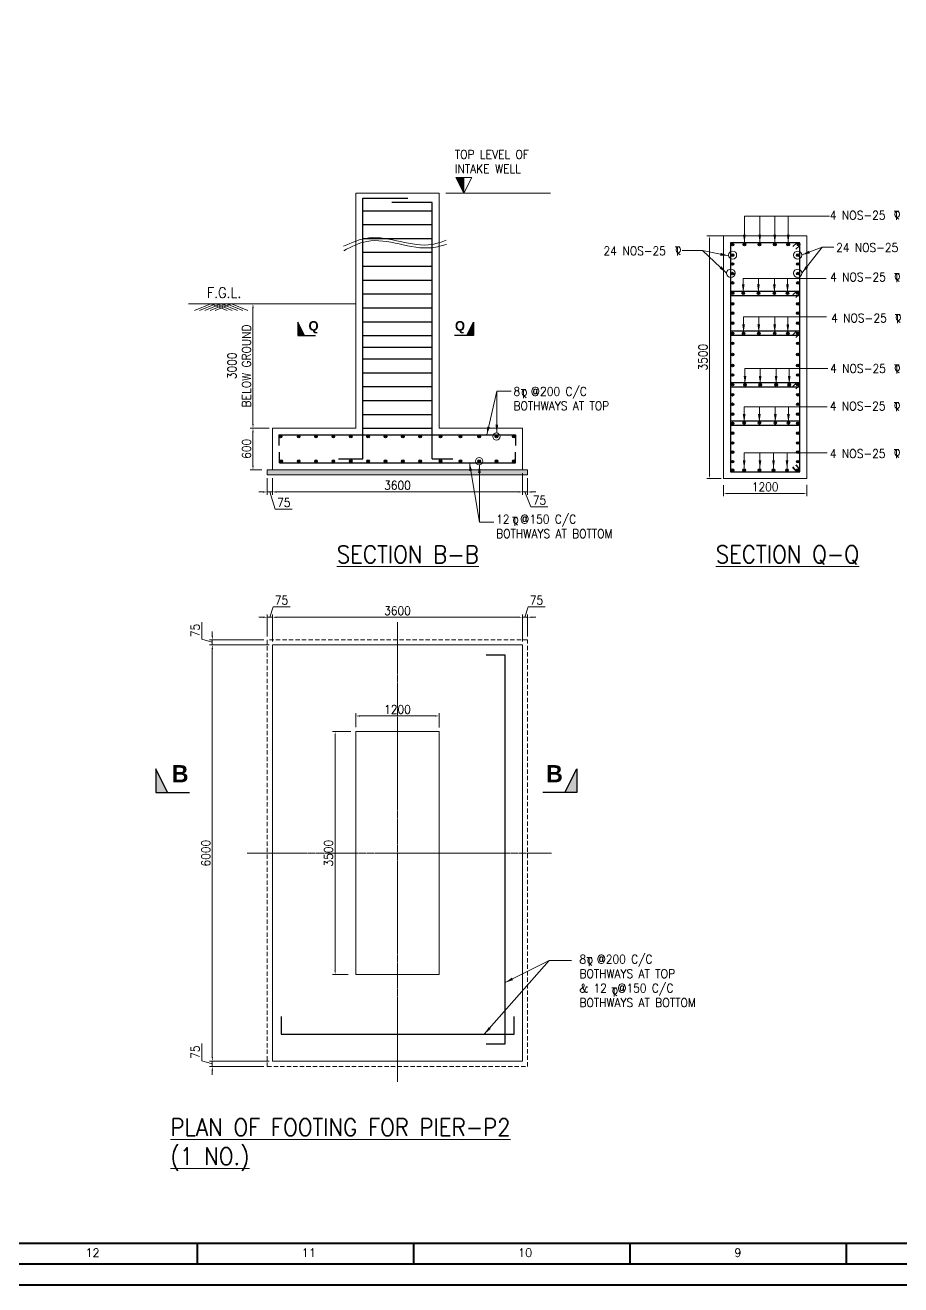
# Model space of a CAD drawing. Header units: millimetres. Extents: x 0 to 1124626, y -157535 to 82123.
# Drawn here: x 13402 to 26018, y 0 to 18153 of the extents above; entities that cross this region are included whole.
import ezdxf
from ezdxf.enums import TextEntityAlignment as Align

# ---------------------------------------------------------------- set-up
doc = ezdxf.new("R2010")
doc.units = ezdxf.units.MM
doc.header["$MEASUREMENT"] = 0
doc.linetypes.add('CENTER', pattern=[2, 1.25, -0.25, 0.25, -0.25])
doc.linetypes.add('DASHED', pattern=[0.75, 0.5, -0.25])
for name, color, linetype, lineweight in [('BORDER', 230, 'Continuous', 40), ('C-NW-DIM', 4, 'Continuous', 9), ('CN', 253, 'Continuous', 15), ('Dim', 6, 'Continuous', 13), ('FOOTING', 171, 'Continuous', 15), ('Hatch', 7, 'Continuous', 5), ('LINE-2', 20, 'Continuous', 15), ('PEDESTAL', 232, 'Continuous', 15), ('STEEL', 240, 'Continuous', 30), ('Text', 7, 'Continuous', 15), ('TEXT-4', 2, 'Continuous', 25), ('TITLE TEXT', 50, 'Continuous', 18)]:
    doc.layers.add(name, color=color, linetype=linetype, lineweight=lineweight)
doc.layers.add('SUGGESTION', color=7, linetype='Continuous')
doc.styles.add('111', font='bold.shx', dxfattribs={"width": 0.9, "height": 90})
doc.styles.add('ROMANS', font='romans.shx', dxfattribs={"oblique": 10, "height": 0.15})
doc.styles.add('style1', font='romans.shx', dxfattribs={"width": 0.9, "height": 300})
doc.dimstyles.new('Copy of DIM-1', dxfattribs={"dimscale": 40, "dimtxt": 125, "dimasz": 3, "dimexe": 1, "dimexo": 1.2, "dimgap": 0.8, "dimtad": 1, "dimdec": 0, "dimzin": 1, "dimdsep": 46, "dimtxsty": 'style1', "dimcen": 2, "dimclrd": 8, "dimclre": 8, "dimclrt": 7, "dimadec": 0, "dimazin": 0, "dimtfac": 1, "dimtdec": 0, "dimtofl": 0, "dimtmove": 1, "dimatfit": 3, "dimfxl": 1, "dimtolj": 1, "dimtzin": 0, "dimlwd": 9, "dimlwe": 9, "dimarcsym": 1})

# ---------------------------------------------------------------- blocks, each defined once
blk = doc.blocks.new('*D22')
at = {"layer": 'DEFPOINTS', "color": 0, "ltscale": 20, "transparency": 16777216}
for p in [(16965, 9222), (16098, 3222), (16965, 3222)]:
    blk.add_point(p, dxfattribs=at)
at = {"layer": 'Dim', "color": 8, "lineweight": 9, "ltscale": 20, "transparency": 16777216}
for p, q in [((16917, 9222), (16058, 9222)), ((16098, 9162), (16098, 3282)), ((16917, 3222), (16058, 3222))]:
    blk.add_line(p, q, dxfattribs=at)
at = {"layer": 'Dim', "color": 8, "ltscale": 20, "transparency": 16777216}
for points in [[(16088, 9162), (16108, 9162), (16098, 9222)], [(16088, 3282), (16108, 3282), (16098, 3222)]]:
    blk.add_solid(points, dxfattribs=at)
at = {"layer": 'Dim', "color": 7, "ltscale": 20, "transparency": 16777216, "insert": (16004, 6222), "char_height": 125, "attachment_point": 5, "rotation": 90, "style": 'style1'}
blk.add_mtext('\\A1;6000', dxfattribs=at)
blk = doc.blocks.new('*D23')
at = {"layer": 'DEFPOINTS', "color": 0, "ltscale": 20, "transparency": 16777216}
for p in [(16098, 3147), (16890, 3147), (16965, 3222)]:
    blk.add_point(p, dxfattribs=at)
at = {"layer": 'Dim', "color": 8, "lineweight": 9, "ltscale": 20, "transparency": 16777216}
for p, q in [((15948, 3230), (15948, 3476)), ((16098, 3282), (16098, 3342)), ((16098, 3185), (15948, 3230)), ((16917, 3222), (16058, 3222)), ((16842, 3147), (16058, 3147)), ((16098, 3222), (16098, 3147)), ((16098, 3087), (16098, 3027))]:
    blk.add_line(p, q, dxfattribs=at)
at = {"layer": 'Dim', "color": 8, "ltscale": 20, "transparency": 16777216}
for points in [[(16088, 3282), (16108, 3282), (16098, 3222)], [(16088, 3087), (16108, 3087), (16098, 3147)]]:
    blk.add_solid(points, dxfattribs=at)
at = {"layer": 'Dim', "color": 7, "ltscale": 20, "transparency": 16777216, "insert": (15853, 3353), "char_height": 125, "attachment_point": 5, "rotation": 90, "style": 'style1'}
blk.add_mtext('\\A1;75', dxfattribs=at)
blk = doc.blocks.new('*D24')
at = {"layer": 'DEFPOINTS', "color": 0, "ltscale": 20, "transparency": 16777216}
for p in [(16098, 9297), (16890, 9297), (16965, 9222)]:
    blk.add_point(p, dxfattribs=at)
at = {"layer": 'Dim', "color": 8, "lineweight": 9, "ltscale": 20, "transparency": 16777216}
for p, q in [((15948, 9305), (15948, 9551)), ((16098, 9260), (15948, 9305)), ((16842, 9297), (16058, 9297)), ((16098, 9357), (16098, 9417)), ((16098, 9222), (16098, 9297)), ((16917, 9222), (16058, 9222)), ((16098, 9162), (16098, 9102))]:
    blk.add_line(p, q, dxfattribs=at)
at = {"layer": 'Dim', "color": 8, "ltscale": 20, "transparency": 16777216}
for points in [[(16088, 9357), (16108, 9357), (16098, 9297)], [(16088, 9162), (16108, 9162), (16098, 9222)]]:
    blk.add_solid(points, dxfattribs=at)
at = {"layer": 'Dim', "color": 7, "ltscale": 20, "transparency": 16777216, "insert": (15853, 9428), "char_height": 125, "attachment_point": 5, "rotation": 90, "style": 'style1'}
blk.add_mtext('\\A1;75', dxfattribs=at)
blk = doc.blocks.new('*D25')
at = {"layer": 'DEFPOINTS', "color": 0, "ltscale": 20, "transparency": 16777216}
for p in [(20565, 9621), (16965, 9222), (20565, 9222)]:
    blk.add_point(p, dxfattribs=at)
at = {"layer": 'Dim', "color": 8, "lineweight": 9, "ltscale": 20, "transparency": 16777216}
for p, q in [((16965, 9270), (16965, 9661)), ((20565, 9270), (20565, 9661)), ((17025, 9621), (20505, 9621))]:
    blk.add_line(p, q, dxfattribs=at)
at = {"layer": 'Dim', "color": 8, "ltscale": 20, "transparency": 16777216}
for points in [[(17025, 9631), (17025, 9611), (16965, 9621)], [(20505, 9631), (20505, 9611), (20565, 9621)]]:
    blk.add_solid(points, dxfattribs=at)
at = {"layer": 'Dim', "color": 7, "ltscale": 20, "transparency": 16777216, "insert": (18765, 9715), "char_height": 125, "attachment_point": 5, "style": 'style1'}
blk.add_mtext('\\A1;3600', dxfattribs=at)
blk = doc.blocks.new('*D26')
at = {"layer": 'DEFPOINTS', "color": 0, "ltscale": 20, "transparency": 16777216}
for p in [(16890, 9621), (16890, 9297), (16965, 9222)]:
    blk.add_point(p, dxfattribs=at)
at = {"layer": 'Dim', "color": 8, "lineweight": 9, "ltscale": 20, "transparency": 16777216}
for p, q in [((16890, 9345), (16890, 9661)), ((16928, 9621), (16973, 9771)), ((16965, 9270), (16965, 9661)), ((16973, 9771), (17219, 9771)), ((16830, 9621), (16770, 9621)), ((16965, 9621), (16890, 9621)), ((17025, 9621), (17085, 9621))]:
    blk.add_line(p, q, dxfattribs=at)
at = {"layer": 'Dim', "color": 8, "ltscale": 20, "transparency": 16777216}
for points in [[(16830, 9631), (16830, 9611), (16890, 9621)], [(17025, 9631), (17025, 9611), (16965, 9621)]]:
    blk.add_solid(points, dxfattribs=at)
at = {"layer": 'Dim', "color": 7, "ltscale": 20, "transparency": 16777216, "insert": (17096, 9866), "char_height": 125, "attachment_point": 5, "style": 'style1'}
blk.add_mtext('\\A1;75', dxfattribs=at)
blk = doc.blocks.new('*D21')
at = {"layer": 'DEFPOINTS', "color": 0, "ltscale": 20, "transparency": 16777216}
for p in [(20640, 9621), (20640, 9297), (20565, 9222)]:
    blk.add_point(p, dxfattribs=at)
at = {"layer": 'Dim', "color": 8, "lineweight": 9, "ltscale": 20, "transparency": 16777216}
for p, q in [((20565, 9270), (20565, 9661)), ((20603, 9621), (20648, 9771)), ((20640, 9345), (20640, 9661)), ((20648, 9771), (20894, 9771)), ((20505, 9621), (20445, 9621)), ((20565, 9621), (20640, 9621)), ((20700, 9621), (20760, 9621))]:
    blk.add_line(p, q, dxfattribs=at)
at = {"layer": 'Dim', "color": 8, "ltscale": 20, "transparency": 16777216}
for points in [[(20505, 9631), (20505, 9611), (20565, 9621)], [(20700, 9631), (20700, 9611), (20640, 9621)]]:
    blk.add_solid(points, dxfattribs=at)
at = {"layer": 'Dim', "color": 7, "ltscale": 20, "transparency": 16777216, "insert": (20771, 9866), "char_height": 125, "attachment_point": 5, "style": 'style1'}
blk.add_mtext('\\A1;75', dxfattribs=at)
blk = doc.blocks.new('*D19')
at = {"layer": 'DEFPOINTS', "color": 0, "ltscale": 20, "transparency": 16777216}
for p in [(18140, 7972), (17868, 4472), (18104, 4472)]:
    blk.add_point(p, dxfattribs=at)
at = {"layer": 'Dim', "color": 8, "lineweight": 9, "ltscale": 20, "transparency": 16777216}
for p, q in [((18092, 7972), (17828, 7972)), ((17868, 7912), (17868, 4532)), ((18056, 4472), (17828, 4472))]:
    blk.add_line(p, q, dxfattribs=at)
at = {"layer": 'Dim', "color": 8, "ltscale": 20, "transparency": 16777216}
for points in [[(17858, 7912), (17878, 7912), (17868, 7972)], [(17858, 4532), (17878, 4532), (17868, 4472)]]:
    blk.add_solid(points, dxfattribs=at)
at = {"layer": 'Dim', "color": 2, "ltscale": 20, "transparency": 16777216, "insert": (17773, 6222), "char_height": 125, "attachment_point": 5, "rotation": 90, "style": 'style1'}
blk.add_mtext('\\A1;3500', dxfattribs=at)
blk = doc.blocks.new('*D20')
at = {"layer": 'DEFPOINTS', "color": 0, "ltscale": 20, "transparency": 16777216}
for p in [(19365, 8198), (18165, 7988), (19365, 7985)]:
    blk.add_point(p, dxfattribs=at)
at = {"layer": 'Dim', "color": 8, "lineweight": 9, "ltscale": 20, "transparency": 16777216}
for p, q in [((18165, 8036), (18165, 8238)), ((18225, 8198), (19305, 8198)), ((19365, 8033), (19365, 8238))]:
    blk.add_line(p, q, dxfattribs=at)
at = {"layer": 'Dim', "color": 8, "ltscale": 20, "transparency": 16777216}
for points in [[(18225, 8208), (18225, 8188), (18165, 8198)], [(19305, 8208), (19305, 8188), (19365, 8198)]]:
    blk.add_solid(points, dxfattribs=at)
at = {"layer": 'Dim', "color": 2, "ltscale": 20, "transparency": 16777216, "insert": (18765, 8293), "char_height": 125, "attachment_point": 5, "style": 'style1'}
blk.add_mtext('\\A1;1200', dxfattribs=at)
blk = doc.blocks.new('*D17')
at = {"layer": 'DEFPOINTS', "color": 0, "ltscale": 20, "transparency": 16777216}
for p in [(16965, 12347), (16684, 11747), (16860, 11747)]:
    blk.add_point(p, dxfattribs=at)
at = {"layer": 'Dim', "color": 8, "lineweight": 9, "ltscale": 20, "transparency": 16777216}
for p, q in [((16917, 12347), (16644, 12347)), ((16684, 12287), (16684, 11807)), ((16812, 11747), (16644, 11747))]:
    blk.add_line(p, q, dxfattribs=at)
at = {"layer": 'Dim', "color": 8, "ltscale": 20, "transparency": 16777216}
for points in [[(16674, 12287), (16694, 12287), (16684, 12347)], [(16674, 11807), (16694, 11807), (16684, 11747)]]:
    blk.add_solid(points, dxfattribs=at)
at = {"layer": 'Dim', "color": 7, "ltscale": 20, "transparency": 16777216, "insert": (16590, 12047), "char_height": 125, "attachment_point": 5, "rotation": 90, "style": 'style1'}
blk.add_mtext('\\A1;600', dxfattribs=at)
blk = doc.blocks.new('*D18')
at = {"layer": 'DEFPOINTS', "color": 0, "ltscale": 20, "transparency": 16777216}
for p in [(18165, 14139), (16684, 12347), (16965, 12347)]:
    blk.add_point(p, dxfattribs=at)
at = {"layer": 'Dim', "color": 8, "lineweight": 9, "ltscale": 20, "transparency": 16777216}
for p, q in [((18117, 14139), (16644, 14139)), ((16684, 14079), (16684, 12407)), ((16917, 12347), (16644, 12347))]:
    blk.add_line(p, q, dxfattribs=at)
at = {"layer": 'Dim', "color": 8, "ltscale": 20, "transparency": 16777216}
for points in [[(16674, 14079), (16694, 14079), (16684, 14139)], [(16674, 12407), (16694, 12407), (16684, 12347)]]:
    blk.add_solid(points, dxfattribs=at)
at = {"layer": 'Dim', "color": 7, "ltscale": 20, "transparency": 16777216, "insert": (16486, 13243), "char_height": 125, "attachment_point": 5, "rotation": 90, "style": 'style1'}
blk.add_mtext('\\A1;3000 \\PBELOW GROUND', dxfattribs=at)
blk = doc.blocks.new('A$C00A72BEC')
at = {"layer": 'C-NW-DIM'}
for p, q in [((-1.37, 0), (-3.51, -0.87)), ((-0.69, 0), (-2.83, -0.87)), ((0, 0), (-2.14, -0.87)), ((0.69, 0), (-1.46, -0.87)), ((-0.69, 0), (1.46, -0.87)), ((0, 0), (2.14, -0.87)), ((0.69, 0), (2.83, -0.87)), ((1.37, 0), (3.51, -0.87)), ((-1.37, 0), (0.77, -0.87)), ((1.37, 0), (-0.77, -0.87))]:
    blk.add_line(p, q, dxfattribs=at)
blk = doc.blocks.new('G.L')
at = {"layer": 'C-NW-DIM', "lineweight": 0, "xscale": -1}
blk.add_blockref('A$C00A72BEC', (0, 0), dxfattribs=at)
blk = doc.blocks.new('*D16')
at = {"layer": 'DEFPOINTS', "color": 0, "ltscale": 20, "transparency": 16777216}
for p in [(23512, 15118), (23262, 11618), (23477, 11618)]:
    blk.add_point(p, dxfattribs=at)
at = {"layer": 'Dim', "color": 8, "lineweight": 9, "ltscale": 20, "transparency": 16777216}
for p, q in [((23464, 15118), (23222, 15118)), ((23262, 15058), (23262, 11678)), ((23429, 11618), (23222, 11618))]:
    blk.add_line(p, q, dxfattribs=at)
at = {"layer": 'Dim', "color": 8, "ltscale": 20, "transparency": 16777216}
for points in [[(23252, 15058), (23272, 15058), (23262, 15118)], [(23252, 11678), (23272, 11678), (23262, 11618)]]:
    blk.add_solid(points, dxfattribs=at)
at = {"layer": 'Dim', "color": 7, "ltscale": 20, "transparency": 16777216, "insert": (23168, 13368), "char_height": 125, "attachment_point": 5, "rotation": 90, "style": 'style1'}
blk.add_mtext('\\A1;3500', dxfattribs=at)
blk = doc.blocks.new('*D15')
at = {"layer": 'DEFPOINTS', "color": 0, "ltscale": 20, "transparency": 16777216}
for p in [(23463, 11574), (24663, 11577), (24663, 11404)]:
    blk.add_point(p, dxfattribs=at)
at = {"layer": 'Dim', "color": 8, "lineweight": 9, "ltscale": 20, "transparency": 16777216}
for p, q in [((23463, 11526), (23463, 11364)), ((24663, 11529), (24663, 11364)), ((23523, 11404), (24603, 11404))]:
    blk.add_line(p, q, dxfattribs=at)
at = {"layer": 'Dim', "color": 8, "ltscale": 20, "transparency": 16777216}
for points in [[(23523, 11414), (23523, 11394), (23463, 11404)], [(24603, 11414), (24603, 11394), (24663, 11404)]]:
    blk.add_solid(points, dxfattribs=at)
at = {"layer": 'Dim', "color": 7, "ltscale": 20, "transparency": 16777216, "insert": (24063, 11499), "char_height": 125, "attachment_point": 5, "style": 'style1'}
blk.add_mtext('\\A1;1200', dxfattribs=at)
blk = doc.blocks.new('*D30')
at = {"layer": 'DEFPOINTS', "color": 0, "ltscale": 20, "transparency": 16777216}
for p in [(16965, 11672), (20565, 11747), (20565, 11428)]:
    blk.add_point(p, dxfattribs=at)
at = {"layer": 'Dim', "color": 8, "lineweight": 9, "ltscale": 20, "transparency": 16777216}
for p, q in [((16965, 11624), (16965, 11388)), ((20565, 11699), (20565, 11388)), ((17025, 11428), (20505, 11428))]:
    blk.add_line(p, q, dxfattribs=at)
at = {"layer": 'Dim', "color": 8, "ltscale": 20, "transparency": 16777216}
for points in [[(17025, 11438), (17025, 11418), (16965, 11428)], [(20505, 11438), (20505, 11418), (20565, 11428)]]:
    blk.add_solid(points, dxfattribs=at)
at = {"layer": 'Dim', "color": 7, "ltscale": 20, "transparency": 16777216, "insert": (18765, 11522), "char_height": 125, "attachment_point": 5, "style": 'style1'}
blk.add_mtext('\\A1;3600', dxfattribs=at)
blk = doc.blocks.new('*D31')
at = {"layer": 'DEFPOINTS', "color": 0, "ltscale": 20, "transparency": 16777216}
for p in [(16890, 11672), (16965, 11672), (16890, 11426)]:
    blk.add_point(p, dxfattribs=at)
at = {"layer": 'Dim', "color": 8, "lineweight": 9, "ltscale": 20, "transparency": 16777216}
for p, q in [((16890, 11624), (16890, 11386)), ((16965, 11624), (16965, 11386)), ((16830, 11426), (16770, 11426)), ((16965, 11426), (16890, 11426)), ((16928, 11426), (17004, 11178)), ((17025, 11426), (17085, 11426)), ((17004, 11178), (17250, 11178))]:
    blk.add_line(p, q, dxfattribs=at)
at = {"layer": 'Dim', "color": 8, "ltscale": 20, "transparency": 16777216}
for points in [[(16830, 11436), (16830, 11416), (16890, 11426)], [(17025, 11436), (17025, 11416), (16965, 11426)]]:
    blk.add_solid(points, dxfattribs=at)
at = {"layer": 'Dim', "color": 7, "ltscale": 20, "transparency": 16777216, "insert": (17127, 11273), "char_height": 125, "attachment_point": 5, "style": 'style1'}
blk.add_mtext('\\A1;75', dxfattribs=at)
blk = doc.blocks.new('*D32')
at = {"layer": 'DEFPOINTS', "color": 0, "ltscale": 20, "transparency": 16777216}
for p in [(20565, 11672), (20640, 11672), (20640, 11426)]:
    blk.add_point(p, dxfattribs=at)
at = {"layer": 'Dim', "color": 8, "lineweight": 9, "ltscale": 20, "transparency": 16777216}
for p, q in [((20565, 11624), (20565, 11386)), ((20640, 11624), (20640, 11386)), ((20505, 11426), (20445, 11426)), ((20565, 11426), (20640, 11426)), ((20603, 11426), (20688, 11211)), ((20700, 11426), (20760, 11426)), ((20688, 11211), (20934, 11211))]:
    blk.add_line(p, q, dxfattribs=at)
at = {"layer": 'Dim', "color": 8, "ltscale": 20, "transparency": 16777216}
for points in [[(20505, 11436), (20505, 11416), (20565, 11426)], [(20700, 11436), (20700, 11416), (20640, 11426)]]:
    blk.add_solid(points, dxfattribs=at)
at = {"layer": 'Dim', "color": 7, "ltscale": 20, "transparency": 16777216, "insert": (20811, 11306), "char_height": 125, "attachment_point": 5, "style": 'style1'}
blk.add_mtext('\\A1;75', dxfattribs=at)
blk = doc.blocks.new('SHEET-1')
at = {"layer": 'BORDER', "color": 230}
for p, q in [((264.69, 10), (264.69, 5)), ((316.63, 10), (316.63, 5)), ((368.56, 10), (368.56, 5)), ((420.5, 10), (420.5, 5))]:
    blk.add_line(p, q, dxfattribs=at)
at = {"layer": 'BORDER', "color": 141}
blk.add_lwpolyline([(0, 0), (841, 0), (841, 594), (0, 594)], close=True, dxfattribs=at)
at = {"layer": 'BORDER', "color": 230}
for points in [[(5, 5), (836, 5), (836, 589), (5, 589)], [(10, 10), (831, 10), (831, 584), (10, 584)]]:
    blk.add_lwpolyline(points, close=True, dxfattribs=at)
at = {"layer": 'BORDER', "color": 31, "style": 'ROMANS'}
for s, p in [('12', (237.83, 6.7)), ('11', (289.77, 6.7)), ('10', (341.71, 6.7)), ('9', (393.65, 6.7))]:
    blk.add_text(s, height=2, dxfattribs=at).set_placement(p)
blk.add_attdef('FILE', text='', height=2, dxfattribs=at).set_placement((836.21, 1.37), align=Align.RIGHT)

msp = doc.modelspace()

# ---------------------------------------------------------------- hatches: boundary and pattern name
at = {"layer": 'Dim', "ltscale": 20}
msp.add_hatch(color=4, dxfattribs=at).paths.add_polyline_path([(19722.1112, 15734.5746), (19722.1112, 15959.1804), (19604.9875, 15959.1804)])
at = {"layer": 'Hatch', "ltscale": 20}
h = msp.add_hatch(dxfattribs=at)
h.set_pattern_fill('AR-CONC', color=256, scale=20, style=0)
h.set_pattern_definition([(50, (-212610.79, 23349.17), (143.452037, -12.550427), [15, -165]), (355, (-212610.79, 23349.17), (-27.75027, 150.43843), [12, -132]), (100.4514, (-212598.84, 23348.12), (115.70188, 137.88791), [12.74804, -140.22842]), (46.1842, (-212610.79, 23389.17), (213.44821, -33.1038), [22.5, -247.5]), (96.6356, (-212593, 23386.4), (186.93254, 194.82357), [19.12206, -210.3426]), (351.1842, (-212610.8, 23389.17), (186.93239, 194.82372), [18, -198]), (21, (-212590.79, 23379.17), (119.38141, -80.52378), [15, -165]), (326, (-212590.79, 23379.17), (48.66307, 145.03001), [12, -132]), (71.4514, (-212580.84, 23372.46), (168.044526, 64.5061), [12.74804, -140.22842]), (37.5, (-212610.79, 23349.167), (2.431971, 66.578771), [0, -130.4, 0, -134, 0, -132.5]), (7.5, (-212610.79, 23349.17), (52.613907, 78.882342), [0, -76.4, 0, -127.4, 0, -50.5]), (327.5, (-212655.39, 23349.167), (106.764487, -4.510974), [0, -50, 0, -156, 0, -207]), (317.5, (-212675.39, 23349.17), (116.637234, 20.020996), [0, -65, 0, -103.6, 0, -147])])
h.paths.add_polyline_path([(16890.2343, 11747.3867), (16890.2343, 11672.3867), (20640.2343, 11672.3867), (20640.2343, 11747.3867)])
at = {"layer": 'STEEL', "ltscale": 20}
for points in [[(23610.555, 14991.3141, 1), (23574.0681, 14991.3141, 1)], [(23782.7573, 14992.4961, 1), (23746.2704, 14992.4961, 1)], [(23999.2095, 14992.4961, 1), (23962.7226, 14992.4961, 1)], [(24220.7983, 14992.4961, 1), (24184.3114, 14992.4961, 1)], [(24413.6653, 14992.4961, 1), (24377.1784, 14992.4961, 1)], [(24563.0687, 14992.4961, 1), (24526.5818, 14992.4961, 1)], [(23610.555, 14839.2533, 1), (23574.0681, 14839.2533, 1)], [(23610.555, 14711.8831, 1), (23574.0681, 14711.8831, 1)], [(24515.4029, 14839.2533, -1), (24551.8898, 14839.2533, -1)], [(24515.4029, 14711.8831, -1), (24551.8898, 14711.8831, -1)], [(23610.555, 14573.6249, 1), (23574.0681, 14573.6249, 1)], [(24515.4029, 14573.6249, -1), (24551.8898, 14573.6249, -1)], [(23610.555, 14439.0186, 1), (23574.0681, 14439.0186, 1)], [(24515.4029, 14439.0186, -1), (24551.8898, 14439.0186, -1)], [(23610.555, 14292.0729, 1), (23574.0681, 14292.0729, 1)], [(23766.1212, 14288.0263, 1), (23729.6343, 14288.0263, 1)], [(23985.6759, 14288.0263, 1), (23949.189, 14288.0263, 1)], [(24214.5266, 14288.0263, 1), (24178.0397, 14288.0263, 1)], [(24403.4936, 14288.0263, 1), (24367.0067, 14288.0263, 1)], [(24515.4029, 14292.0729, -1), (24551.8898, 14292.0729, -1)], [(23610.555, 14137.9566, 1), (23574.0681, 14137.9566, 1)], [(23610.555, 14002.9189, 1), (23574.0681, 14002.9189, 1)], [(24515.4029, 14137.9566, -1), (24551.8898, 14137.9566, -1)], [(24515.4029, 14002.9189, -1), (24551.8898, 14002.9189, -1)], [(23610.555, 13858.6089, 1), (23574.0681, 13858.6089, 1)], [(24515.4029, 13858.6089, -1), (24551.8898, 13858.6089, -1)], [(23610.555, 13713.1478, 1), (23574.0681, 13713.1478, 1)], [(23771.107, 13713.4267, 1), (23734.6201, 13713.4267, 1)], [(23990.6617, 13713.4267, 1), (23954.1748, 13713.4267, 1)], [(24219.5124, 13713.4267, 1), (24183.0255, 13713.4267, 1)], [(24408.4794, 13713.4267, 1), (24371.9925, 13713.4267, 1)], [(24515.4029, 13713.1478, -1), (24551.8898, 13713.1478, -1)], [(23610.555, 13567.8774, 1), (23574.0681, 13567.8774, 1)], [(24515.4029, 13567.8774, -1), (24551.8898, 13567.8774, -1)], [(23610.555, 13407.5963, 1), (23574.0681, 13407.5963, 1)], [(23610.555, 13249.3154, 1), (23574.0681, 13249.3154, 1)], [(24515.4029, 13407.5963, -1), (24551.8898, 13407.5963, -1)], [(24515.4029, 13249.3154, -1), (24551.8898, 13249.3154, -1)], [(23610.555, 13110.9035, 1), (23574.0681, 13110.9035, 1)], [(24515.4029, 13110.9035, -1), (24551.8898, 13110.9035, -1)], [(23610.555, 12973.891, 1), (23574.0681, 12973.891, 1)], [(23791.2576, 12969.8444, 1), (23754.7707, 12969.8444, 1)], [(24010.8123, 12969.8444, 1), (23974.3254, 12969.8444, 1)], [(24239.663, 12969.8444, 1), (24203.1761, 12969.8444, 1)], [(24428.63, 12969.8444, 1), (24392.1431, 12969.8444, 1)], [(24515.4029, 12973.891, -1), (24551.8898, 12973.891, -1)], [(23610.555, 12827.0828, 1), (23574.0681, 12827.0828, 1)], [(23610.555, 12690.0703, 1), (23574.0681, 12690.0703, 1)], [(24515.4029, 12827.0828, -1), (24551.8898, 12827.0828, -1)], [(24515.4029, 12690.0703, -1), (24551.8898, 12690.0703, -1)], [(23610.555, 12547.5969, 1), (23574.0681, 12547.5969, 1)], [(24515.4029, 12547.5969, -1), (24551.8898, 12547.5969, -1)], [(23610.555, 12415.7802, 1), (23574.0681, 12415.7802, 1)], [(23779.6547, 12418.6332, 1), (23743.1678, 12418.6332, 1)], [(23999.2095, 12418.6332, 1), (23962.7226, 12418.6332, 1)], [(24228.0601, 12418.6332, 1), (24191.5732, 12418.6332, 1)], [(24417.0271, 12418.6332, 1), (24380.5402, 12418.6332, 1)], [(24515.4029, 12415.7802, -1), (24551.8898, 12415.7802, -1)], [(17100.8504, 12225.3508, 1), (17064.3635, 12225.3508, 1)], [(17360.8504, 12225.3508, 1), (17324.3635, 12225.3508, 1)], [(17610.8504, 12225.3508, 1), (17574.3635, 12225.3508, 1)], [(17860.8504, 12225.3508, 1), (17824.3635, 12225.3508, 1)], [(18110.8504, 12225.3508, 1), (18074.3635, 12225.3508, 1)], [(18360.8504, 12225.3508, 1), (18324.3635, 12225.3508, 1)], [(18610.8504, 12225.3508, 1), (18574.3635, 12225.3508, 1)], [(18860.8504, 12225.3508, 1), (18824.3635, 12225.3508, 1)], [(19110.8504, 12225.3508, 1), (19074.3635, 12225.3508, 1)], [(19405.3577, 12225.3508, 1), (19368.8708, 12225.3508, 1)], [(19405.3577, 12225.3508, 1), (19368.8708, 12225.3508, 1)], [(19691.249, 12225.3508, 1), (19654.7621, 12225.3508, 1)], [(19691.249, 12225.3508, 1), (19654.7621, 12225.3508, 1)], [(19960.8504, 12225.3508, 1), (19924.3635, 12225.3508, 1)], [(19960.8504, 12225.3508, 1), (19924.3635, 12225.3508, 1)], [(20210.8504, 12225.3508, 1), (20174.3635, 12225.3508, 1)], [(20460.8504, 12225.3508, 1), (20424.3635, 12225.3508, 1)], [(23610.555, 12273.3947, 1), (23574.0681, 12273.3947, 1)], [(24515.4029, 12273.3947, -1), (24551.8898, 12273.3947, -1)], [(23610.555, 12131.4, 1), (23574.0681, 12131.4, 1)], [(23610.555, 11999.8834, 1), (23574.0681, 11999.8834, 1)], [(24515.4029, 12131.4, -1), (24551.8898, 12131.4, -1)], [(24515.4029, 11999.8834, -1), (24551.8898, 11999.8834, -1)], [(17110.8504, 11869.4227, 1), (17074.3635, 11869.4227, 1)], [(17360.8504, 11869.4227, 1), (17324.3635, 11869.4227, 1)], [(17610.8504, 11869.4227, 1), (17574.3635, 11869.4227, 1)], [(17860.8504, 11869.4227, 1), (17824.3635, 11869.4227, 1)], [(18110.8504, 11869.4227, 1), (18074.3635, 11869.4227, 1)], [(18360.8504, 11869.4227, 1), (18324.3635, 11869.4227, 1)], [(18610.8504, 11869.4227, 1), (18574.3635, 11869.4227, 1)], [(18860.8504, 11869.4227, 1), (18824.3635, 11869.4227, 1)], [(19110.8504, 11869.4227, 1), (19074.3635, 11869.4227, 1)], [(19405.3577, 11869.4227, 1), (19368.8708, 11869.4227, 1)], [(19405.3577, 11869.4227, -1), (19368.8708, 11869.4227, -1)], [(19691.249, 11869.4227, 1), (19654.7621, 11869.4227, 1)], [(19691.249, 11869.4227, -1), (19654.7621, 11869.4227, -1)], [(19960.8504, 11869.4227, 1), (19924.3635, 11869.4227, 1)], [(19960.8504, 11869.4227, -1), (19924.3635, 11869.4227, -1)], [(20210.8504, 11869.4227, 1), (20174.3635, 11869.4227, 1)], [(20460.8504, 11869.4227, 1), (20424.3635, 11869.4227, 1)], [(23610.555, 11862.832, 1), (23574.0681, 11862.832, 1)], [(24515.4029, 11862.832, -1), (24551.8898, 11862.832, -1)], [(23610.555, 11740.7552, 1), (23574.0681, 11740.7552, 1)], [(23779.6547, 11740.7552, 1), (23743.1678, 11740.7552, 1)], [(23999.2095, 11740.7552, 1), (23962.7226, 11740.7552, 1)], [(24202.6456, 11740.7552, 1), (24166.1587, 11740.7552, 1)], [(24396.8542, 11740.7552, 1), (24360.3673, 11740.7552, 1)], [(24551.3844, 11740.7552, 1), (24514.8975, 11740.7552, 1)], [(24515.4029, 11740.7552, -1), (24551.8898, 11740.7552, -1)]]:
    msp.add_hatch(color=256, dxfattribs=at).paths.add_polyline_path(points)
at = {"layer": 'SUGGESTION', "lineweight": 30}
for points in [[(17330.2501, 13682.8574), (17330.2501, 13874.2901), (17426.4555, 13682.8574)], [(19860.8227, 13682.8574), (19860.8227, 13874.2901), (19764.6173, 13682.8574)], [(15282.7613, 7094.5624), (15282.7613, 7434.8871), (15453.7931, 7094.5624)], [(21349.0452, 7094.5624), (21349.0452, 7434.8871), (21178.0135, 7094.5624)]]:
    msp.add_hatch(color=256, dxfattribs=at).paths.add_polyline_path(points)

# ---------------------------------------------------------------- linework, layer by layer
at = {"layer": 'CN', "linetype": 'CENTER', "ltscale": 20}
for p, q in [((18765.2343, 9547.7688), (18765.2343, 2923.5831)), ((16602.1674, 6222.1166), (20990.4005, 6222.1166))]:
    msp.add_line(p, q, dxfattribs=at)
at = {"layer": 'Dim', "ltscale": 20}
for p, q in [((19839.2349, 15959.1804), (19604.9875, 15959.1804)), ((19722.1112, 15734.5746), (19604.9875, 15959.1804)), ((19722.1112, 15959.1804), (19722.1112, 15734.5746)), ((19722.1112, 15734.5746), (19839.2349, 15959.1804)), ((19462.9121, 15734.5746), (20972.4236, 15734.5746)), ((18165.4784, 14138.9269), (16316.1152, 14138.9269))]:
    msp.add_line(p, q, dxfattribs=at)
for centre, radius in [((23594.3579, 14839.8497), 58.4577), ((24531.6, 14839.8497), 58.4577), ((23569.2215, 14578.947), 60.3411), ((24531.6, 14578.947), 60.3411), ((20192.6069, 12225.3508), 50.9629), ((19942.6069, 11869.4227), 53.5404)]:
    msp.add_circle(centre, radius, dxfattribs=at)
at = {"layer": 'FOOTING', "ltscale": 20}
for p, q in [((16965.2343, 12347.3867), (18165.4784, 12347.3867)), ((16965.2343, 11747.3867), (16965.2343, 12347.3867)), ((19365.4784, 12347.3867), (20565.2343, 12347.3867)), ((20565.2343, 11747.3867), (20565.2343, 12347.3867)), ((16890.2343, 11747.3867), (20640.2343, 11747.3867)), ((16890.2343, 11672.3867), (16890.2343, 11747.3867)), ((16890.2343, 11672.3867), (20640.2343, 11672.3867)), ((20640.2343, 11672.3867), (20640.2343, 11747.3867))]:
    msp.add_line(p, q, dxfattribs=at)
at = {"layer": 'FOOTING', "linetype": 'DASHED', "ltscale": 125}
msp.add_lwpolyline([(16890.2343, 3147.1166), (20640.2343, 3147.1166), (20640.2343, 9297.1166), (16890.2343, 9297.1166)], close=True, dxfattribs=at)
at = {"layer": 'FOOTING', "ltscale": 20}
msp.add_lwpolyline([(16965.2343, 3222.1166), (20565.2343, 3222.1166), (20565.2343, 9222.1166), (16965.2343, 9222.1166)], close=True, dxfattribs=at)
at = {"layer": 'LINE-2', "linetype": 'Continuous'}
msp.add_line((16642.3408, 14138.9269), (15756.1201, 14138.9269), dxfattribs=at)
at = {"layer": 'PEDESTAL', "ltscale": 20}
for p, q in [((18165.4784, 12347.3867), (18165.4784, 15734.5746)), ((18165.4784, 15734.5746), (19365.4784, 15734.5746)), ((19365.4784, 12347.3867), (19365.4784, 15734.5746))]:
    msp.add_line(p, q, dxfattribs=at)
for points in [[(23462.9789, 11618.119), (24662.9789, 11618.119), (24662.9789, 15118.119), (23462.9789, 15118.119)], [(18165.4784, 4472.1166), (19365.4784, 4472.1166), (19365.4784, 7972.1166), (18165.4784, 7972.1166)]]:
    msp.add_lwpolyline(points, close=True, dxfattribs=at)
for points in [[(17989.6245, 14970.8635), (18354.4702, 15087.172), (19265.4784, 14994.2657), (19469.4289, 15054.7332)], [(17992.7523, 14901.8077), (18323.2986, 15037.4961), (19265.4784, 14946.8164), (19472.5567, 14994.3282)]]:
    msp.add_spline(points, degree=3, dxfattribs=at)
at = {"layer": 'STEEL', "ltscale": 20}
for p, q in [((18265.4784, 11905.88), (18265.4784, 15659.5746)), ((18265.4784, 15659.5746), (18916.8434, 15659.5746)), ((18265.4784, 15480.0238), (19265.4784, 15480.0238)), ((19265.4784, 15599.5746), (18685.0923, 15599.5746)), ((19265.4784, 11905.88), (19265.4784, 15599.5746)), ((18265.4784, 15280.0238), (19265.4784, 15280.0238)), ((18265.4784, 15080.0238), (19265.4784, 15080.0238)), ((24518.1477, 15018.119), (24461.2199, 14963.2469)), ((24562.9789, 14980.3112), (24506.0511, 14925.4391)), ((18265.4784, 14880.0238), (19265.4784, 14880.0238)), ((18265.4784, 14680.0238), (19265.4784, 14680.0238)), ((18265.4784, 14480.0238), (19265.4784, 14480.0238)), ((18265.4784, 14280.0238), (19265.4784, 14280.0238)), ((23562.9789, 14321.4756), (24562.9789, 14321.4756)), ((23562.9789, 14259.6908), (24562.9789, 14259.6908)), ((24518.1477, 14321.4756), (24461.2199, 14266.6034)), ((24562.9789, 14283.6677), (24506.0511, 14228.7956)), ((18265.4784, 14080.0238), (19265.4784, 14080.0238)), ((18265.4784, 13880.0238), (19265.4784, 13880.0238)), ((18265.4784, 13680.0238), (19265.4784, 13680.0238)), ((23562.9789, 13746.8759), (24562.9789, 13746.8759)), ((23562.9789, 13685.0911), (24562.9789, 13685.0911)), ((24518.1477, 13746.8759), (24461.2199, 13692.0038)), ((24562.9789, 13709.0681), (24506.0511, 13654.196)), ((18265.4784, 13514.9396), (19265.4784, 13514.9396)), ((18265.4784, 13344.1604), (19265.4784, 13344.1604)), ((19256.0893, 13344.1604), (19265.4784, 13344.1604)), ((18265.4784, 13144.1604), (19265.4784, 13144.1604)), ((18265.4784, 12944.1604), (19265.4784, 12944.1604)), ((23562.9789, 13003.2937), (24562.9789, 13003.2937)), ((23562.9789, 12941.5089), (24562.9789, 12941.5089)), ((24518.1477, 13003.2937), (24461.2199, 12948.4215)), ((24562.9789, 12965.4858), (24506.0511, 12910.6137)), ((18265.4784, 12744.1604), (19265.4784, 12744.1604)), ((18265.4784, 12544.1604), (19265.4784, 12544.1604)), ((18265.4784, 12344.1604), (19265.4784, 12344.1604)), ((23562.9789, 12452.0824), (24562.9789, 12452.0824)), ((23562.9789, 12390.2976), (24562.9789, 12390.2976)), ((17055.2343, 12247.3867), (20465.2343, 12247.3867)), ((17055.2343, 12247.3867), (17055.2343, 12097.3867)), ((20465.2343, 12247.3867), (20465.2343, 12097.3867)), ((17065.2343, 11847.3867), (17065.2343, 11997.3867)), ((20465.2343, 11847.3867), (20465.2343, 11997.3867)), ((17065.2343, 11847.3867), (20465.2343, 11847.3867)), ((17065.2343, 11847.3867), (20465.2343, 11847.3867)), ((17915.4784, 11905.88), (18265.4784, 11905.88)), ((19265.4784, 11905.88), (19565.4784, 11905.88)), ((24503.6462, 11817.084), (24560.574, 11750.8762)), ((24562.9789, 11755.9269), (24506.0511, 11810.799)), ((24458.8149, 11788.9721), (24515.7427, 11722.7643)), ((24518.1477, 11718.119), (24461.2199, 11772.9911))]:
    msp.add_line(p, q, dxfattribs=at)
msp.add_lwpolyline([(23562.9789, 11718.119), (24562.9789, 11718.119), (24562.9789, 15018.119), (23562.9789, 15018.119)], close=True, dxfattribs=at)
for points in [[(20042.5834, 3472.1166), (20315.2343, 3472.1166), (20315.2343, 9072.1166), (20042.5834, 9072.1166)], [(17089.3884, 3866.5628), (17089.3884, 3611.1557), (20445.2282, 3611.1557), (20445.2282, 3866.5628)]]:
    msp.add_lwpolyline(points, dxfattribs=at)
for centre in [(23592.3116, 14991.3141), (23764.5139, 14992.4961), (23980.966, 14992.4961), (24202.5549, 14992.4961), (24395.4219, 14992.4961), (24544.8253, 14992.4961), (23592.3116, 14839.2533), (23592.3116, 14711.8831), (24533.6463, 14839.2533), (24533.6463, 14711.8831), (23592.3116, 14573.6249), (24533.6463, 14573.6249), (23592.3116, 14439.0186), (24533.6463, 14439.0186), (23592.3116, 14292.0729), (23747.8778, 14288.0263), (23967.4325, 14288.0263), (24196.2832, 14288.0263), (24385.2502, 14288.0263), (24533.6463, 14292.0729), (23592.3116, 14137.9566), (23592.3116, 14002.9189), (24533.6463, 14137.9566), (24533.6463, 14002.9189), (23592.3116, 13858.6089), (24533.6463, 13858.6089), (23592.3116, 13713.1478), (23752.8636, 13713.4267), (23972.4183, 13713.4267), (24201.269, 13713.4267), (24390.236, 13713.4267), (24533.6463, 13713.1478), (23592.3116, 13567.8774), (24533.6463, 13567.8774), (23592.3116, 13407.5963), (23592.3116, 13249.3154), (24533.6463, 13407.5963), (24533.6463, 13249.3154), (23592.3116, 13110.9035), (24533.6463, 13110.9035), (23592.3116, 12973.891), (23773.0141, 12969.8444), (23992.5688, 12969.8444), (24221.4195, 12969.8444), (24410.3865, 12969.8444), (24533.6463, 12973.891), (23592.3116, 12827.0828), (23592.3116, 12690.0703), (24533.6463, 12827.0828), (24533.6463, 12690.0703), (23592.3116, 12547.5969), (24533.6463, 12547.5969), (23592.3116, 12415.7802), (23761.4113, 12418.6332), (23980.966, 12418.6332), (24209.8167, 12418.6332), (24398.7837, 12418.6332), (24533.6463, 12415.7802), (17082.6069, 12225.3508), (17342.6069, 12225.3508), (17592.6069, 12225.3508), (17842.6069, 12225.3508), (18092.6069, 12225.3508), (18342.6069, 12225.3508), (18592.6069, 12225.3508), (18842.6069, 12225.3508), (19092.6069, 12225.3508), (19387.1143, 12225.3508), (19673.0055, 12225.3508), (19942.6069, 12225.3508), (20192.6069, 12225.3508), (20442.6069, 12225.3508), (23592.3116, 12273.3947), (24533.6463, 12273.3947), (23592.3116, 12131.4), (23592.3116, 11999.8834), (24533.6463, 12131.4), (24533.6463, 11999.8834), (17092.6069, 11869.4227), (17342.6069, 11869.4227), (17592.6069, 11869.4227), (17842.6069, 11869.4227), (18092.6069, 11869.4227), (18342.6069, 11869.4227), (18592.6069, 11869.4227), (18842.6069, 11869.4227), (19092.6069, 11869.4227), (19387.1143, 11869.4227), (19673.0055, 11869.4227), (19942.6069, 11869.4227), (20192.6069, 11869.4227), (20442.6069, 11869.4227), (23592.3116, 11862.832), (24533.6463, 11862.832), (23592.3116, 11740.7552), (23761.4113, 11740.7552), (23980.966, 11740.7552), (24184.4021, 11740.7552), (24378.6108, 11740.7552), (24533.1409, 11740.7552), (24533.6463, 11740.7552)]:
    msp.add_circle(centre, 18.2435, dxfattribs=at)
at = {"layer": 'SUGGESTION', "lineweight": 30}
for points in [[(17426.4555, 13682.7996), (17330.2501, 13874.2322), (17330.2501, 13682.7996), (17586.0581, 13682.7996)], [(19764.6173, 13682.7996), (19860.8227, 13874.2322), (19860.8227, 13682.7996), (19586.6275, 13682.7996)], [(15453.7931, 7094.4595), (15282.7613, 7434.7842), (15282.7613, 7094.4595), (15770.2195, 7094.4595)], [(21178.0135, 7094.4595), (21349.0452, 7434.7842), (21349.0452, 7094.4595), (20861.5871, 7094.4595)]]:
    msp.add_lwpolyline(points, dxfattribs=at)
at = {"layer": 'Text', "ltscale": 20}
for p, q in [((25951.996, 15387.2097), (25991.0542, 15356.6868)), ((22798.2679, 14874.5975), (22837.3261, 14844.0746)), ((25956.3809, 14489.859), (25995.4391, 14459.3361)), ((25970.2785, 13899.1153), (26009.3367, 13868.5924)), ((25956.3809, 13171.6771), (25995.4391, 13141.1542)), ((20580.1418, 12815.6391), (20619.2, 12785.1162)), ((25951.996, 12631.275), (25991.0542, 12600.7521)), ((25951.996, 11953.0348), (25991.0542, 11922.5119)), ((20454.8693, 10979.8877), (20493.9275, 10949.3647)), ((21527.8636, 4632.8052), (21566.9218, 4602.2823)), ((21885.7822, 4193.715), (21924.8404, 4163.192))]:
    msp.add_line(p, q, dxfattribs=at)

# ---------------------------------------------------------------- block references
at = {"xscale": 60, "yscale": 60, "zscale": 60}
msp.add_blockref('SHEET-1', (0, 0), dxfattribs=at)
at = {"layer": 'Hatch', "linetype": 'Continuous', "xscale": 110, "yscale": 110, "zscale": 110}
msp.add_blockref('G.L', (16225.8946, 14138.9269), dxfattribs=at)

# ---------------------------------------------------------------- texts
at = {"layer": 'Text', "ltscale": 20, "char_height": 125, "attachment_point": 1, "style": 'style1'}
for s, insert, width in [('4 NOS-25', (24996.3592, 15475.5195), 3202.621367), ('T', (25915.7575, 15472.5829), 129.100438), ('o', (25919.7458, 15511.7097), 103.500718), ('24 NOS-25', (21735.9293, 14962.9073), 3202.621367), ('T', (22762.0294, 14959.9707), 129.100438), ('o', (22766.0177, 14999.0975), 103.500718), ('24 NOS-25', (25085.6105, 15010.7213), 3202.621367), ('4 NOS-25', (25000.7441, 14585.704), 3202.621367), ('T', (25920.1424, 14575.2322), 129.100438), ('o', (25924.1307, 14614.359), 103.500718), ('4 NOS-25', (25014.6417, 13994.9603), 3202.621367), ('T', (25934.04, 13984.4885), 129.100438), ('o', (25938.0283, 14023.6153), 103.500718), ('4 NOS-25', (25000.7441, 13267.5221), 3202.621367), ('T', (25920.1424, 13257.0503), 129.100438), ('o', (25924.1307, 13296.1771), 103.500718), ('8  @200 C/C\\PBOTHWAYS AT TOP', (20438.3627, 12937.6066), 3202.621367), ('T', (20543.9033, 12901.0123), 129.100438), ('o', (20547.8916, 12940.1391), 103.500718), ('4 NOS-25', (24996.3592, 12727.12), 3202.621367), ('T', (25915.7575, 12716.6482), 129.100438), ('o', (25919.7458, 12755.775), 103.500718), ('4 NOS-25', (24996.3592, 12041.3446), 3202.621367), ('T', (25915.7575, 12038.408), 129.100438), ('o', (25919.7458, 12077.5348), 103.500718), ('12  @150 C/C\\PBOTHWAYS AT BOTTOM', (20188.3627, 11096.056), 3202.621367), ('T', (20418.6308, 11065.2609), 129.100438), ('o', (20422.6191, 11098.5885), 103.500718), ('8  @200 C/C\\PBOTHWAYS AT TOP\\P& 12  @150 C/C\\PBOTHWAYS AT BOTTOM', (21386.0845, 4754.7727), 3202.621367), ('T', (21491.6251, 4718.1784), 129.100438), ('o', (21495.6134, 4757.3052), 103.500718), ('T', (21849.5437, 4279.0882), 129.100438), ('o', (21853.532, 4318.215), 103.500718)]:
    msp.add_mtext(s, dxfattribs=dict(at, insert=insert, width=width))
at = {"layer": 'TEXT-4', "lineweight": 18, "style": '111'}
for s, height, p in [('Q', 139.1481, (17484.5795, 13749.9921)), ('Q', 139.1481, (19594.1027, 13749.9921)), ('B', 247.3743, (15516.0643, 7242.0044)), ('B', 247.3743, (20909.0349, 7242.0044))]:
    msp.add_text(s, height=height, dxfattribs=at).set_placement(p)
at = {"layer": 'TITLE TEXT', "ltscale": 20, "style": 'style1'}
for s, insert, char_height, width, attachment_point in [('TOP LEVEL OF \\PINTAKE WELL', (19592.8145, 16353.3417), 125, 8570.669872, 1), ('F.G.L.', (16019.6621, 14372.8937), 150, 8570.669872, 1), ('{\\LSECTION B-B}', (17892.8429, 10650.5887), 250, 2327.524768, 1), ('{\\LSECTION Q-Q}', (25416.0788, 10652.3417), 250, 2327.524768, 3), ('{\\LPLAN OF FOOTING FOR PIER-P2\\P(1 NO.)}', (15496.4934, 2394.7402), 250, 6010.333526, 1)]:
    msp.add_mtext(s, dxfattribs=dict(at, insert=insert, char_height=char_height, width=width, attachment_point=attachment_point))

# ---------------------------------------------------------------- dimensions: what is measured, and where the dimension line sits
at = {"layer": 'Dim', "ltscale": 20}
for base, p1, p2, angle, picture, middle in [((23262.4199, 11618.119), (23512.39, 15118.119), (23476.6657, 11618.119), 90, '*D16', (23167.9199, 13368.119)), ((16684.2865, 11747.3867), (16965.2343, 12347.3867), (16860.3432, 11747.3867), 90, '*D17', (16589.7865, 12047.3867)), ((20640.2343, 9620.783), (20565.2343, 9222.1166), (20640.2343, 9297.1166), 180, '*D21', (20679.8843, 9865.783)), ((16098.1924, 9297.1166), (16965.2343, 9222.1166), (16890.2343, 9297.1166), 90, '*D24', (15853.1924, 9336.7666)), ((16098.1924, 3222.1166), (16965.2343, 9222.1166), (16965.2343, 3222.1166), 90, '*D22', (16003.6924, 6222.1166)), ((17867.9512, 4472.1166), (18139.6887, 7972.1166), (18103.9644, 4472.1166), 90, '*D19', (17773.4512, 6222.1166)), ((16098.1924, 3147.1166), (16965.2343, 3222.1166), (16890.2343, 3147.1166), 90, '*D23', (15853.1924, 3261.7666))]:
    dim = msp.add_linear_dim(base=base, p1=p1, p2=p2, angle=angle, dimstyle='Copy of DIM-1', override={"dimtxt": 125}, dxfattribs=at)
    dim.commit()
    dim.dimension.update_dxf_attribs({"geometry": picture, "text_midpoint": middle})
dim = msp.add_linear_dim(base=(16684.2865, 12347.3867), p1=(18165.4784, 14138.9269), p2=(16965.2343, 12347.3867), angle=90, text='3000 \\XBELOW GROUND', dimstyle='Copy of DIM-1', override={"dimtxt": 125}, dxfattribs=at)
dim.commit()
dim.dimension.update_dxf_attribs({"geometry": '*D18', "text_midpoint": (16684.2865, 13243.1568), "dimtype": 160})
dim = msp.add_linear_dim(base=(16890.2343, 11426.0176), p1=(16965.2343, 11672.3867), p2=(16890.2343, 11672.3867), angle=180, dimstyle='Copy of DIM-1', override={"dimtxt": 125}, dxfattribs=at)
dim.commit()
dim.dimension.update_dxf_attribs({"geometry": '*D31', "text_midpoint": (17036.2863, 11178.4528), "dimtype": 160})
for base, p1, p2, picture, middle in [((20565.2343, 11427.9127), (16965.2343, 11672.3867), (20565.2343, 11747.3867), '*D30', (18765.2343, 11522.4127)), ((24662.9789, 11404.1266), (23462.9789, 11574.0682), (24662.9789, 11577.2365), '*D15', (24062.9789, 11498.6266)), ((16890.2343, 9620.783), (16965.2343, 9222.1166), (16890.2343, 9297.1166), '*D26', (17004.8843, 9865.783)), ((20565.2343, 9620.783), (16965.2343, 9222.1166), (20565.2343, 9222.1166), '*D25', (18765.2343, 9715.283)), ((19365.4784, 8198.3741), (18165.4784, 7988.4325), (19365.4784, 7985.2642), '*D20', (18765.4784, 8292.8741))]:
    dim = msp.add_linear_dim(base=base, p1=p1, p2=p2, dimstyle='Copy of DIM-1', override={"dimtxt": 125}, dxfattribs=at)
    dim.commit()
    dim.dimension.update_dxf_attribs({"geometry": picture, "text_midpoint": middle})
dim = msp.add_linear_dim(base=(20640.2343, 11426.0176), p1=(20565.2343, 11672.3867), p2=(20640.2343, 11672.3867), dimstyle='Copy of DIM-1', override={"dimtxt": 125}, dxfattribs=at)
dim.commit()
dim.dimension.update_dxf_attribs({"geometry": '*D32', "text_midpoint": (20720.0352, 11211.3736), "dimtype": 160})

# ---------------------------------------------------------------- leaders
for points in [[(23764.5139, 15015.2513), (23764.5139, 15400.871), (24991.3401, 15400.871)], [(23986.2003, 15015.2513), (23986.2003, 15400.871), (24667.9077, 15400.871)], [(24202.5549, 15015.2513), (24202.5549, 15400.871), (24884.2623, 15400.871)], [(24395.4219, 15015.2513), (24395.4219, 15400.871), (24935.2352, 15400.871)], [(23508.9093, 14580.8109), (23162.4847, 14904.6477), (22867.0114, 14904.6477)], [(23535.9384, 14829.5232), (23162.4847, 14904.6477)], [(24590.0372, 14841.3968), (24884.679, 14952.4617)], [(24591.9411, 14578.9322), (24884.679, 14952.4617), (25052.9192, 14952.4617)], [(23747.8778, 14297.6268), (23747.8778, 14502.2359), (24941.0488, 14502.2359)], [(23966.3996, 14297.6268), (23966.3996, 14502.2359), (24695.1799, 14502.2359)], [(24196.2832, 14297.6268), (24196.2832, 14502.2359), (24925.0635, 14502.2359)], [(24385.2502, 14297.6268), (24385.2502, 14502.2359), (24925.0635, 14502.2359)], [(23752.8636, 13723.0272), (23752.8636, 13949.7991), (24946.0346, 13949.7991)], [(23971.3854, 13723.0272), (23971.3854, 13949.7991), (24700.1657, 13949.7991)], [(24201.269, 13723.0272), (24201.269, 13949.7991), (24930.0493, 13949.7991)], [(24390.236, 13723.0272), (24390.236, 13949.7991), (24930.0493, 13949.7991)], [(23773.0141, 12979.4449), (23773.0141, 13206.2168), (24966.1852, 13206.2168)], [(23991.5359, 12979.4449), (23991.5359, 13206.2168), (24720.3163, 13206.2168)], [(24221.4195, 12979.4449), (24221.4195, 13206.2168), (24950.1998, 13206.2168)], [(24410.3865, 12979.4449), (24410.3865, 13206.2168), (24950.1998, 13206.2168)], [(20051.6719, 12247.3867), (20196.8782, 12879.347)], [(20196.8782, 12276.1343), (20196.8782, 12879.347), (20405.6714, 12879.347)], [(23761.4113, 12428.2337), (23761.4113, 12655.0056), (24954.5823, 12655.0056)], [(23979.9331, 12428.2337), (23979.9331, 12655.0056), (24708.7134, 12655.0056)], [(24209.8167, 12428.2337), (24209.8167, 12655.0056), (24938.597, 12655.0056)], [(24398.7837, 12428.2337), (24398.7837, 12655.0056), (24938.597, 12655.0056)], [(23761.4113, 11763.4118), (23761.4113, 11990.1837), (24954.5823, 11990.1837)], [(23988.714, 11763.4118), (23988.714, 11990.1837), (24717.4943, 11990.1837)], [(24184.4021, 11763.4118), (24184.4021, 11990.1837), (24913.1825, 11990.1837)], [(24378.6108, 11763.4118), (24378.6108, 11990.1837), (24918.4241, 11990.1837)], [(19801.6719, 11847.3867), (19946.8782, 10988.7543)], [(19946.8782, 11818.6392), (19946.8782, 10988.7543), (20155.6714, 10988.7543)], [(20016.2517, 3611.1557), (20951.6409, 4674.3738), (21275.0452, 4674.3738)], [(20315.2343, 4354.9915), (20951.6409, 4674.3738)]]:
    msp.add_leader(points, dimstyle='Copy of DIM-1', override={"dimtxt": 125, "dimgap": 0.8, "dimtad": 0}, dxfattribs=at)

doc.saveas('drawing.dxf')
